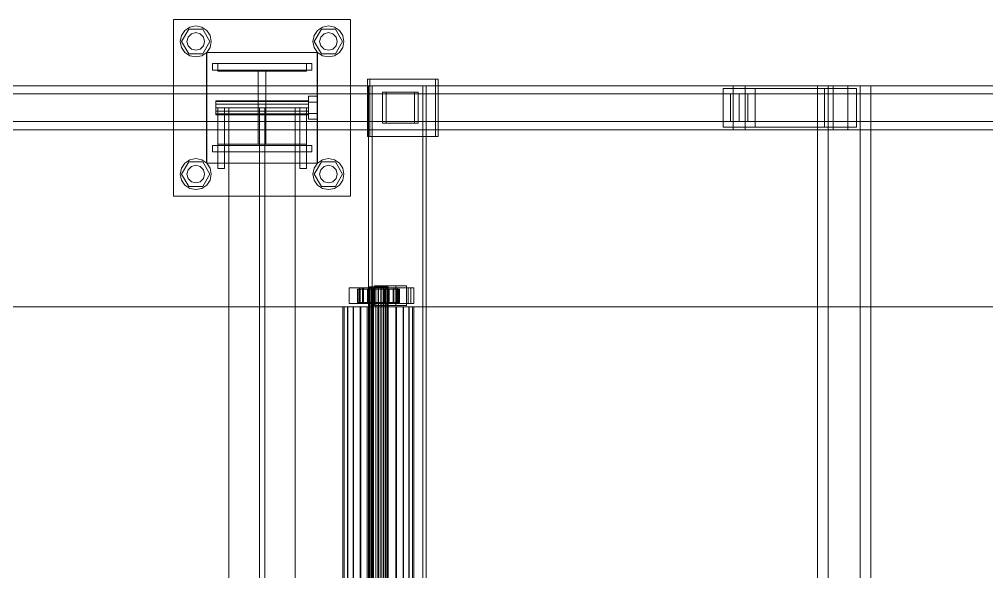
# Model space of a CAD drawing. Header units: millimetres. Extents: x -191664 to 191490, y -197311 to 10263.
# Drawn here: x 30266 to 31141, y -17990 to -17490 of the extents above; entities that cross this region are included whole.
import ezdxf

# ---------------------------------------------------------------- set-up
doc = ezdxf.new("R2010")
doc.units = ezdxf.units.MM
doc.layers.add('superior_C03', color=7, linetype='Continuous', lineweight=0)

msp = doc.modelspace()

# ---------------------------------------------------------------- linework, layer by layer
at = {"layer": 'superior_C03', "color": 251, "true_color": 0x4e626d}
for p, q in [((30405.7, -17650), (30405.7, -17490)), ((30405.7, -17490), (30565.7, -17490)), ((30565.7, -17490), (30565.7, -17650)), ((30435.43, -17620), (30435.43, -17520)), ((30435.43, -17520), (30535.43, -17520)), ((30435.7, -17620), (30435.7, -17520)), ((30435.7, -17520), (30535.7, -17520)), ((30535.43, -17520), (30535.43, -17620)), ((30535.7, -17520), (30535.7, -17620)), ((30440.7, -17530), (30530.7, -17530)), ((30440.7, -17536), (30440.7, -17530)), ((30440.7, -17536), (30530.7, -17536)), ((30530.7, -17536), (30530.7, -17530)), ((30445.7, -17570), (30445.7, -17625)), ((30445.7, -17570), (30451.7, -17570)), ((30451.7, -17570), (30451.7, -17625)), ((30519.7, -17570), (30519.7, -17625)), ((30519.7, -17570), (30525.7, -17570)), ((30525.7, -17570), (30525.7, -17625)), ((30440.7, -17604), (30530.7, -17604)), ((30440.7, -17610), (30440.7, -17604)), ((30530.7, -17610), (30530.7, -17604)), ((30440.7, -17610), (30530.7, -17610)), ((30535.43, -17620), (30435.43, -17620)), ((30535.7, -17620), (30435.7, -17620)), ((30445.7, -17625), (30451.7, -17625)), ((30519.7, -17625), (30525.7, -17625)), ((30565.7, -17650), (30405.7, -17650))]:
    msp.add_line(p, q, dxfattribs=at)
at = {"layer": 'superior_C03', "color": 9, "true_color": 0xaebcc4}
for p, q in [((30412.77, -17504.64), (30415.8, -17500.1)), ((30412.9, -17510), (30419.3, -17498.91)), ((30415.8, -17500.1), (30420.35, -17497.07)), ((30419.3, -17498.91), (30432.1, -17498.91)), ((30420.35, -17497.07), (30425.7, -17496)), ((30421.7, -17503.07), (30425.7, -17502)), ((30425.7, -17496), (30431.06, -17497.07)), ((30425.7, -17502), (30429.7, -17503.07)), ((30431.06, -17497.07), (30435.6, -17500.1)), ((30432.1, -17498.91), (30438.5, -17510)), ((30435.6, -17500.1), (30438.64, -17504.64)), ((30532.77, -17504.64), (30535.8, -17500.1)), ((30532.9, -17510), (30539.3, -17498.91)), ((30535.8, -17500.1), (30540.35, -17497.07)), ((30539.3, -17498.91), (30552.1, -17498.91)), ((30540.35, -17497.07), (30545.7, -17496)), ((30541.7, -17503.07), (30545.7, -17502)), ((30545.7, -17496), (30551.06, -17497.07)), ((30545.7, -17502), (30549.7, -17503.07)), ((30551.06, -17497.07), (30555.6, -17500.1)), ((30552.1, -17498.91), (30558.5, -17510)), ((30555.6, -17500.1), (30558.64, -17504.64)), ((30411.7, -17510), (30412.77, -17504.64)), ((30412.77, -17515.36), (30411.7, -17510)), ((30419.3, -17521.09), (30412.9, -17510)), ((30417.7, -17510), (30418.78, -17506)), ((30418.78, -17514), (30417.7, -17510)), ((30418.78, -17506), (30421.7, -17503.07)), ((30429.7, -17503.07), (30432.63, -17506)), ((30438.5, -17510), (30432.1, -17521.09)), ((30432.63, -17506), (30433.7, -17510)), ((30433.7, -17510), (30432.63, -17514)), ((30438.64, -17504.64), (30439.7, -17510)), ((30439.7, -17510), (30438.64, -17515.36)), ((30531.7, -17510), (30532.77, -17504.64)), ((30532.77, -17515.36), (30531.7, -17510)), ((30539.3, -17521.09), (30532.9, -17510)), ((30537.7, -17510), (30538.78, -17506)), ((30538.78, -17514), (30537.7, -17510)), ((30538.78, -17506), (30541.7, -17503.07)), ((30549.7, -17503.07), (30552.63, -17506)), ((30558.5, -17510), (30552.1, -17521.09)), ((30552.63, -17506), (30553.7, -17510)), ((30553.7, -17510), (30552.63, -17514)), ((30558.64, -17504.64), (30559.7, -17510)), ((30559.7, -17510), (30558.64, -17515.36)), ((30415.8, -17519.9), (30412.77, -17515.36)), ((30420.35, -17522.93), (30415.8, -17519.9)), ((30421.7, -17516.93), (30418.78, -17514)), ((30425.7, -17518), (30421.7, -17516.93)), ((30429.7, -17516.93), (30425.7, -17518)), ((30432.63, -17514), (30429.7, -17516.93)), ((30435.6, -17519.9), (30431.06, -17522.93)), ((30438.64, -17515.36), (30435.6, -17519.9)), ((30535.8, -17519.9), (30532.77, -17515.36)), ((30540.35, -17522.93), (30535.8, -17519.9)), ((30541.7, -17516.93), (30538.78, -17514)), ((30545.7, -17518), (30541.7, -17516.93)), ((30549.7, -17516.93), (30545.7, -17518)), ((30552.63, -17514), (30549.7, -17516.93)), ((30555.6, -17519.9), (30551.06, -17522.93)), ((30558.64, -17515.36), (30555.6, -17519.9)), ((30432.1, -17521.09), (30419.3, -17521.09)), ((30425.7, -17524), (30420.35, -17522.93)), ((30431.06, -17522.93), (30425.7, -17524)), ((30552.1, -17521.09), (30539.3, -17521.09)), ((30545.7, -17524), (30540.35, -17522.93)), ((30551.06, -17522.93), (30545.7, -17524)), ((30443.7, -17564.46), (30443.7, -17563.6)), ((30527.7, -17563.6), (30443.7, -17563.6)), ((30527.7, -17564.8), (30527.7, -17559.6)), ((30535.7, -17559.6), (30527.7, -17559.6)), ((30527.7, -17563.6), (30527.7, -17564.46)), ((30535.7, -17559.6), (30535.7, -17564.8)), ((30443.7, -17564.46), (30443.7, -17566.8)), ((30443.7, -17564.46), (30527.7, -17564.46)), ((30443.7, -17566.8), (30443.7, -17570)), ((30443.7, -17566.8), (30527.7, -17566.8)), ((30443.7, -17570), (30443.7, -17573.2)), ((30443.7, -17570), (30527.7, -17570)), ((30527.7, -17564.46), (30527.7, -17566.8)), ((30527.7, -17564.8), (30527.7, -17575.2)), ((30527.7, -17564.8), (30535.7, -17564.8)), ((30527.7, -17566.8), (30527.7, -17570)), ((30527.7, -17570), (30527.7, -17573.2)), ((30535.7, -17564.8), (30535.7, -17575.2)), ((30443.7, -17573.2), (30443.7, -17575.54)), ((30443.7, -17573.2), (30527.7, -17573.2)), ((30443.7, -17575.54), (30443.7, -17576.4)), ((30443.7, -17575.54), (30527.7, -17575.54)), ((30443.7, -17576.4), (30527.7, -17576.4)), ((30527.7, -17573.2), (30527.7, -17575.54)), ((30527.7, -17575.2), (30527.7, -17580.4)), ((30527.7, -17575.2), (30535.7, -17575.2)), ((30527.7, -17575.54), (30527.7, -17576.4)), ((30527.7, -17580.4), (30535.7, -17580.4)), ((30535.7, -17575.2), (30535.7, -17580.4)), ((30420.35, -17617.07), (30425.7, -17616)), ((30425.7, -17616), (30431.06, -17617.07)), ((30540.35, -17617.07), (30545.7, -17616)), ((30545.7, -17616), (30551.06, -17617.07)), ((30411.7, -17630), (30412.77, -17624.64)), ((30412.77, -17624.64), (30415.8, -17620.1)), ((30412.9, -17630), (30419.3, -17618.91)), ((30415.8, -17620.1), (30420.35, -17617.07)), ((30418.78, -17626), (30421.7, -17623.07)), ((30419.3, -17618.91), (30432.1, -17618.91)), ((30421.7, -17623.07), (30425.7, -17622)), ((30425.7, -17622), (30429.7, -17623.07)), ((30429.7, -17623.07), (30432.63, -17626)), ((30431.06, -17617.07), (30435.6, -17620.1)), ((30432.1, -17618.91), (30438.5, -17630)), ((30435.6, -17620.1), (30438.64, -17624.64)), ((30438.64, -17624.64), (30439.7, -17630)), ((30531.7, -17630), (30532.77, -17624.64)), ((30532.77, -17624.64), (30535.8, -17620.1)), ((30532.9, -17630), (30539.3, -17618.91)), ((30535.8, -17620.1), (30540.35, -17617.07)), ((30538.78, -17626), (30541.7, -17623.07)), ((30539.3, -17618.91), (30552.1, -17618.91)), ((30541.7, -17623.07), (30545.7, -17622)), ((30545.7, -17622), (30549.7, -17623.07)), ((30549.7, -17623.07), (30552.63, -17626)), ((30551.06, -17617.07), (30555.6, -17620.1)), ((30552.1, -17618.91), (30558.5, -17630)), ((30555.6, -17620.1), (30558.64, -17624.64)), ((30558.64, -17624.64), (30559.7, -17630)), ((30412.77, -17635.36), (30411.7, -17630)), ((30419.3, -17641.09), (30412.9, -17630)), ((30417.7, -17630), (30418.78, -17626)), ((30418.78, -17634), (30417.7, -17630)), ((30438.5, -17630), (30432.1, -17641.09)), ((30432.63, -17626), (30433.7, -17630)), ((30433.7, -17630), (30432.63, -17634)), ((30439.7, -17630), (30438.64, -17635.36)), ((30532.77, -17635.36), (30531.7, -17630)), ((30539.3, -17641.09), (30532.9, -17630)), ((30537.7, -17630), (30538.78, -17626)), ((30538.78, -17634), (30537.7, -17630)), ((30558.5, -17630), (30552.1, -17641.09)), ((30552.63, -17626), (30553.7, -17630)), ((30553.7, -17630), (30552.63, -17634)), ((30559.7, -17630), (30558.64, -17635.36)), ((30415.8, -17639.9), (30412.77, -17635.36)), ((30420.35, -17642.93), (30415.8, -17639.9)), ((30421.7, -17636.93), (30418.78, -17634)), ((30432.1, -17641.09), (30419.3, -17641.09)), ((30425.7, -17638), (30421.7, -17636.93)), ((30429.7, -17636.93), (30425.7, -17638)), ((30432.63, -17634), (30429.7, -17636.93)), ((30435.6, -17639.9), (30431.06, -17642.93)), ((30438.64, -17635.36), (30435.6, -17639.9)), ((30535.8, -17639.9), (30532.77, -17635.36)), ((30540.35, -17642.93), (30535.8, -17639.9)), ((30541.7, -17636.93), (30538.78, -17634)), ((30552.1, -17641.09), (30539.3, -17641.09)), ((30545.7, -17638), (30541.7, -17636.93)), ((30549.7, -17636.93), (30545.7, -17638)), ((30552.63, -17634), (30549.7, -17636.93)), ((30555.6, -17639.9), (30551.06, -17642.93)), ((30558.64, -17635.36), (30555.6, -17639.9)), ((30425.7, -17644), (30420.35, -17642.93)), ((30431.06, -17642.93), (30425.7, -17644)), ((30545.7, -17644), (30540.35, -17642.93)), ((30551.06, -17642.93), (30545.7, -17644))]:
    msp.add_line(p, q, dxfattribs=at)
at = {"layer": 'superior_C03', "color": 139, "true_color": 0x354b57}
for p, q in [((30445.7, -17537), (30445.7, -17530)), ((30445.7, -17530), (30525.7, -17530)), ((30525.7, -17537), (30445.7, -17537)), ((30482.2, -17603), (30482.2, -17537)), ((30482.2, -17537), (30489.2, -17537)), ((30489.2, -17537), (30489.2, -17603)), ((30525.7, -17530), (30525.7, -17537)), ((30642.62, -17544), (30580.99, -17544)), ((30580.99, -17544), (30580.99, -17596)), ((30583.14, -17544), (30580.99, -17544)), ((30583.14, -17596), (30583.14, -17544)), ((30583.14, -17544), (30644.78, -17544)), ((30642.62, -17596), (30642.62, -17544)), ((30642.62, -17544), (30644.78, -17544)), ((30644.78, -17544), (30644.78, -17596)), ((30911.7, -17550), (29756.03, -17550)), ((29766.81, -17550), (30922.47, -17550)), ((31001.92, -17550), (29846.25, -17550)), ((29859.72, -17550), (31015.38, -17550)), ((30630.88, -17550), (30581.96, -17550)), ((30581.96, -17550), (30581.96, -18450)), ((30585.19, -17550), (30581.96, -17550)), ((30585.19, -18450), (30585.19, -17550)), ((30585.19, -17550), (30634.11, -17550)), ((30630.88, -18450), (30630.88, -17550)), ((30630.88, -17550), (30634.11, -17550)), ((30634.11, -17550), (30634.11, -18450)), ((30931.53, -17552.5), (30902.64, -17552.5)), ((30902.64, -17552.5), (30902.64, -17587.5)), ((30994.2, -17552.5), (30902.64, -17552.5)), ((30911.7, -17550), (30911.7, -17590)), ((30922.47, -17550), (30911.7, -17550)), ((32067.36, -17550), (30911.7, -17550)), ((30922.47, -17590), (30922.47, -17550)), ((30922.47, -17550), (32078.14, -17550)), ((30931.53, -17587.5), (30931.53, -17552.5)), ((30931.53, -17552.5), (31023.1, -17552.5)), ((31026.57, -17550), (30988.04, -17550)), ((30988.04, -17550), (30988.04, -18450)), ((30997.47, -17550), (30988.04, -17550)), ((30994.2, -17587.5), (30994.2, -17552.5)), ((30994.2, -17552.5), (31023.1, -17552.5)), ((30997.47, -18450), (30997.47, -17550)), ((30997.47, -17550), (31035.99, -17550)), ((31001.92, -17550), (31001.92, -17590)), ((31015.38, -17550), (31001.92, -17550)), ((32157.58, -17550), (31001.92, -17550)), ((31015.38, -17590), (31015.38, -17550)), ((31015.38, -17550), (32171.05, -17550)), ((31023.1, -17552.5), (31023.1, -17587.5)), ((31026.57, -18450), (31026.57, -17550)), ((31026.57, -17550), (31035.99, -17550)), ((31035.99, -17550), (31035.99, -18450)), ((30909.26, -17557.5), (29845.16, -17557.5)), ((29860.81, -17557.5), (30924.91, -17557.5)), ((30623.56, -17556), (30594.67, -17556)), ((30594.67, -17556), (30594.67, -17584)), ((30597.9, -17556), (30594.67, -17556)), ((30597.9, -17584), (30597.9, -17556)), ((30597.9, -17556), (30626.79, -17556)), ((30623.56, -17584), (30623.56, -17556)), ((30623.56, -17556), (30626.79, -17556)), ((30626.79, -17556), (30626.79, -17584)), ((30909.26, -17557.5), (30909.26, -17582.5)), ((30924.91, -17557.5), (30909.26, -17557.5)), ((30917.14, -17557.5), (30917.03, -17557.5)), ((30917.03, -17557.5), (30917.03, -17582.5)), ((30917.03, -17557.5), (32164.26, -17557.5)), ((30917.14, -17582.5), (30917.14, -17557.5)), ((32164.37, -17557.5), (30917.14, -17557.5)), ((30924.91, -17582.5), (30924.91, -17557.5)), ((30515.7, -17570), (30455.7, -17570)), ((30455.7, -17570), (30455.7, -18430)), ((30488.2, -17570), (30483.2, -17570)), ((30483.2, -17570), (30483.2, -18430)), ((30488.2, -18430), (30488.2, -17570)), ((30515.7, -18430), (30515.7, -17570)), ((29756.03, -17590), (30911.7, -17590)), ((29766.81, -17590), (30922.47, -17590)), ((29845.16, -17582.5), (30909.26, -17582.5)), ((29846.25, -17590), (31001.92, -17590)), ((29859.72, -17590), (31015.38, -17590)), ((29860.81, -17582.5), (30924.91, -17582.5)), ((30594.67, -17584), (30623.56, -17584)), ((30594.67, -17584), (30597.9, -17584)), ((30626.79, -17584), (30597.9, -17584)), ((30626.79, -17584), (30623.56, -17584)), ((30902.64, -17587.5), (30931.53, -17587.5)), ((30994.2, -17587.5), (30902.64, -17587.5)), ((30909.26, -17582.5), (30924.91, -17582.5)), ((30911.7, -17590), (30922.47, -17590)), ((30911.7, -17590), (32067.36, -17590)), ((30917.03, -17582.5), (30917.14, -17582.5)), ((30917.03, -17582.5), (32164.26, -17582.5)), ((30917.14, -17582.5), (32164.37, -17582.5)), ((30922.47, -17590), (32078.14, -17590)), ((31023.1, -17587.5), (30931.53, -17587.5)), ((31023.1, -17587.5), (30994.2, -17587.5)), ((31001.92, -17590), (31015.38, -17590)), ((31001.92, -17590), (32157.58, -17590)), ((31015.38, -17590), (32171.05, -17590)), ((30580.99, -17596), (30642.62, -17596)), ((30580.99, -17596), (30583.14, -17596)), ((30644.78, -17596), (30583.14, -17596)), ((30644.78, -17596), (30642.62, -17596)), ((30445.7, -17610), (30445.7, -17603)), ((30445.7, -17603), (30525.7, -17603)), ((30489.2, -17603), (30482.2, -17603)), ((30525.7, -17603), (30525.7, -17610)), ((30525.7, -17610), (30445.7, -17610)), ((30574.01, -17733), (30564.38, -17733)), ((30564.38, -17733), (30564.38, -17747)), ((30577.31, -17733), (30564.38, -17733)), ((30620.11, -17733), (30573.88, -17733)), ((30573.88, -17733), (30573.88, -17747)), ((30576.57, -17733), (30573.88, -17733)), ((30574.01, -17747), (30574.01, -17733)), ((30574.01, -17733), (30586.94, -17733)), ((30576.57, -17747), (30576.57, -17733)), ((30576.57, -17733), (30622.8, -17733)), ((30577.31, -17747), (30577.31, -17733)), ((30577.31, -17733), (30586.94, -17733)), ((30586.94, -17733), (30586.94, -17747)), ((30606.62, -17731), (30587.36, -17731)), ((30587.36, -17731), (30587.36, -17749)), ((30597.06, -17731), (30587.36, -17731)), ((30604.83, -17733), (30595.2, -17733)), ((30595.2, -17733), (30595.2, -17747)), ((30608.13, -17733), (30595.2, -17733)), ((30597.06, -17749), (30597.06, -17731)), ((30597.06, -17731), (30616.32, -17731)), ((30604.83, -17747), (30604.83, -17733)), ((30604.83, -17733), (30617.76, -17733)), ((30606.62, -17749), (30606.62, -17731)), ((30606.62, -17731), (30616.32, -17731)), ((30608.13, -17747), (30608.13, -17733)), ((30608.13, -17733), (30617.76, -17733)), ((30616.32, -17731), (30616.32, -17749)), ((30617.76, -17733), (30617.76, -17747)), ((30620.11, -17747), (30620.11, -17733)), ((30620.11, -17733), (30622.8, -17733)), ((30622.8, -17733), (30622.8, -17747)), ((30564.38, -17747), (30574.01, -17747)), ((30564.38, -17747), (30577.31, -17747)), ((30573.88, -17747), (30620.11, -17747)), ((30573.88, -17747), (30576.57, -17747)), ((30586.94, -17747), (30574.01, -17747)), ((30622.8, -17747), (30576.57, -17747)), ((30586.94, -17747), (30577.31, -17747)), ((30595.2, -17747), (30604.83, -17747)), ((30595.2, -17747), (30608.13, -17747)), ((30617.76, -17747), (30604.83, -17747)), ((30617.76, -17747), (30608.13, -17747)), ((30622.8, -17747), (30620.11, -17747)), ((30587.36, -17749), (30606.62, -17749)), ((30597.06, -17749), (30587.36, -17749)), ((30616.32, -17749), (30597.06, -17749)), ((30616.32, -17749), (30606.62, -17749))]:
    msp.add_line(p, q, dxfattribs=at)
at = {"layer": 'superior_C03', "color": 155, "true_color": 0x617580}
for p, q in [((30572.4, -17734), (30571.8, -17734)), ((30571.8, -17734), (30581.8, -17734)), ((30571.8, -17746), (30571.8, -17734)), ((30571.8, -17734), (30572.5, -17734)), ((30574.24, -17734), (30572.4, -17734)), ((30572.4, -17734), (30582.08, -17734)), ((30572.4, -17746), (30572.4, -17734)), ((30572.5, -17734), (30582.13, -17734)), ((30572.5, -17746), (30572.5, -17734)), ((30572.5, -17734), (30574.45, -17734)), ((30577.22, -17734), (30574.24, -17734)), ((30574.24, -17734), (30582.96, -17734)), ((30574.24, -17746), (30574.24, -17734)), ((30574.45, -17734), (30583.06, -17734)), ((30574.45, -17746), (30574.45, -17734)), ((30574.45, -17734), (30577.51, -17734)), ((30581.12, -17734), (30577.22, -17734)), ((30577.22, -17734), (30584.37, -17734)), ((30577.22, -17746), (30577.22, -17734)), ((30577.51, -17734), (30584.51, -17734)), ((30577.51, -17746), (30577.51, -17734)), ((30577.51, -17734), (30581.48, -17734)), ((30585.68, -17734), (30581.12, -17734)), ((30581.12, -17734), (30586.22, -17734)), ((30581.12, -17746), (30581.12, -17734)), ((30581.48, -17734), (30586.39, -17734)), ((30581.48, -17746), (30581.48, -17734)), ((30581.48, -17734), (30586.08, -17734)), ((30581.8, -17734), (30582.08, -17734)), ((30581.8, -17734), (30581.8, -17746)), ((30582.13, -17734), (30581.8, -17734)), ((30582.08, -17734), (30582.96, -17734)), ((30582.08, -17734), (30582.08, -17746)), ((30582.13, -17734), (30582.13, -17746)), ((30583.06, -17734), (30582.13, -17734)), ((30582.96, -17734), (30584.37, -17734)), ((30582.96, -17734), (30582.96, -17746)), ((30583.06, -17734), (30583.06, -17746)), ((30584.51, -17734), (30583.06, -17734)), ((30584.37, -17734), (30586.22, -17734)), ((30584.37, -17734), (30584.37, -17746)), ((30584.51, -17734), (30584.51, -17746)), ((30586.39, -17734), (30584.51, -17734)), ((30590.59, -17734), (30585.68, -17734)), ((30585.68, -17734), (30588.38, -17734)), ((30585.68, -17746), (30585.68, -17734)), ((30586.08, -17734), (30588.57, -17734)), ((30586.08, -17746), (30586.08, -17734)), ((30586.08, -17734), (30591.01, -17734)), ((30586.22, -17734), (30588.38, -17734)), ((30586.22, -17734), (30586.22, -17746)), ((30586.39, -17734), (30586.39, -17746)), ((30588.57, -17734), (30586.39, -17734)), ((30588.38, -17734), (30590.7, -17734)), ((30588.38, -17734), (30588.38, -17746)), ((30588.57, -17734), (30588.57, -17746)), ((30590.9, -17734), (30588.57, -17734)), ((30595.52, -17734), (30590.59, -17734)), ((30590.59, -17734), (30590.7, -17734)), ((30590.59, -17746), (30590.59, -17734)), ((30590.7, -17734), (30593.03, -17734)), ((30590.7, -17734), (30590.7, -17746)), ((30591.01, -17734), (30590.9, -17734)), ((30590.9, -17734), (30590.9, -17746)), ((30593.22, -17734), (30590.9, -17734)), ((30591.01, -17746), (30591.01, -17734)), ((30591.01, -17734), (30595.92, -17734)), ((30595.52, -17734), (30593.03, -17734)), ((30593.03, -17734), (30595.22, -17734)), ((30593.03, -17734), (30593.03, -17746)), ((30595.92, -17734), (30593.22, -17734)), ((30593.22, -17734), (30593.22, -17746)), ((30595.38, -17734), (30593.22, -17734)), ((30600.12, -17734), (30595.22, -17734)), ((30595.22, -17734), (30597.09, -17734)), ((30595.22, -17734), (30595.22, -17746)), ((30600.48, -17734), (30595.38, -17734)), ((30595.38, -17734), (30595.38, -17746)), ((30597.23, -17734), (30595.38, -17734)), ((30600.12, -17734), (30595.52, -17734)), ((30595.52, -17746), (30595.52, -17734)), ((30595.92, -17746), (30595.92, -17734)), ((30595.92, -17734), (30600.48, -17734)), ((30604.09, -17734), (30597.09, -17734)), ((30597.09, -17734), (30598.55, -17734)), ((30597.09, -17734), (30597.09, -17746)), ((30604.38, -17734), (30597.23, -17734)), ((30597.23, -17734), (30597.23, -17746)), ((30598.64, -17734), (30597.23, -17734)), ((30607.15, -17734), (30598.55, -17734)), ((30598.55, -17734), (30599.47, -17734)), ((30598.55, -17734), (30598.55, -17746)), ((30607.36, -17734), (30598.64, -17734)), ((30598.64, -17734), (30598.64, -17746)), ((30599.52, -17734), (30598.64, -17734)), ((30599.47, -17734), (30609.1, -17734)), ((30599.47, -17746), (30599.47, -17734)), ((30599.47, -17734), (30599.8, -17734)), ((30609.21, -17734), (30599.52, -17734)), ((30599.52, -17734), (30599.52, -17746)), ((30599.8, -17734), (30599.52, -17734)), ((30609.8, -17734), (30599.8, -17734)), ((30599.8, -17734), (30599.8, -17746)), ((30604.09, -17734), (30600.12, -17734)), ((30600.12, -17746), (30600.12, -17734)), ((30600.48, -17746), (30600.48, -17734)), ((30600.48, -17734), (30604.38, -17734)), ((30607.15, -17734), (30604.09, -17734)), ((30604.09, -17746), (30604.09, -17734)), ((30604.38, -17746), (30604.38, -17734)), ((30604.38, -17734), (30607.36, -17734)), ((30609.1, -17734), (30607.15, -17734)), ((30607.15, -17746), (30607.15, -17734)), ((30607.36, -17746), (30607.36, -17734)), ((30607.36, -17734), (30609.21, -17734)), ((30609.1, -17734), (30609.1, -17746)), ((30609.8, -17734), (30609.1, -17734)), ((30609.21, -17746), (30609.21, -17734)), ((30609.21, -17734), (30609.8, -17734)), ((30609.8, -17746), (30609.8, -17734)), ((30581.8, -17746), (30571.8, -17746)), ((30571.8, -17746), (30572.4, -17746)), ((30572.5, -17746), (30571.8, -17746)), ((30582.08, -17746), (30572.4, -17746)), ((30572.4, -17746), (30574.24, -17746)), ((30582.13, -17746), (30572.5, -17746)), ((30574.45, -17746), (30572.5, -17746)), ((30582.96, -17746), (30574.24, -17746)), ((30574.24, -17746), (30577.22, -17746)), ((30583.06, -17746), (30574.45, -17746)), ((30577.51, -17746), (30574.45, -17746)), ((30584.37, -17746), (30577.22, -17746)), ((30577.22, -17746), (30581.12, -17746)), ((30584.51, -17746), (30577.51, -17746)), ((30581.48, -17746), (30577.51, -17746)), ((30586.22, -17746), (30581.12, -17746)), ((30581.12, -17746), (30585.68, -17746)), ((30586.39, -17746), (30581.48, -17746)), ((30586.08, -17746), (30581.48, -17746)), ((30582.08, -17746), (30581.8, -17746)), ((30581.8, -17746), (30582.13, -17746)), ((30582.96, -17746), (30582.08, -17746)), ((30582.13, -17746), (30583.06, -17746)), ((30584.37, -17746), (30582.96, -17746)), ((30583.06, -17746), (30584.51, -17746)), ((30586.22, -17746), (30584.37, -17746)), ((30584.51, -17746), (30586.39, -17746)), ((30588.38, -17746), (30585.68, -17746)), ((30585.68, -17746), (30590.59, -17746)), ((30588.57, -17746), (30586.08, -17746)), ((30591.01, -17746), (30586.08, -17746)), ((30588.38, -17746), (30586.22, -17746)), ((30586.39, -17746), (30588.57, -17746)), ((30590.7, -17746), (30588.38, -17746)), ((30588.57, -17746), (30590.9, -17746)), ((30590.7, -17746), (30590.59, -17746)), ((30590.59, -17746), (30595.52, -17746)), ((30593.03, -17746), (30590.7, -17746)), ((30590.9, -17746), (30591.01, -17746)), ((30590.9, -17746), (30593.22, -17746)), ((30595.92, -17746), (30591.01, -17746)), ((30595.22, -17746), (30593.03, -17746)), ((30593.03, -17746), (30595.52, -17746)), ((30593.22, -17746), (30595.92, -17746)), ((30593.22, -17746), (30595.38, -17746)), ((30597.09, -17746), (30595.22, -17746)), ((30595.22, -17746), (30600.12, -17746)), ((30595.38, -17746), (30600.48, -17746)), ((30595.38, -17746), (30597.23, -17746)), ((30595.52, -17746), (30600.12, -17746)), ((30600.48, -17746), (30595.92, -17746)), ((30598.55, -17746), (30597.09, -17746)), ((30597.09, -17746), (30604.09, -17746)), ((30597.23, -17746), (30604.38, -17746)), ((30597.23, -17746), (30598.64, -17746)), ((30599.47, -17746), (30598.55, -17746)), ((30598.55, -17746), (30607.15, -17746)), ((30598.64, -17746), (30607.36, -17746)), ((30598.64, -17746), (30599.52, -17746)), ((30609.1, -17746), (30599.47, -17746)), ((30599.8, -17746), (30599.47, -17746)), ((30599.52, -17746), (30609.21, -17746)), ((30599.52, -17746), (30599.8, -17746)), ((30599.8, -17746), (30609.8, -17746)), ((30600.12, -17746), (30604.09, -17746)), ((30604.38, -17746), (30600.48, -17746)), ((30604.09, -17746), (30607.15, -17746)), ((30607.36, -17746), (30604.38, -17746)), ((30607.15, -17746), (30609.1, -17746)), ((30609.21, -17746), (30607.36, -17746)), ((30609.1, -17746), (30609.8, -17746)), ((30609.8, -17746), (30609.21, -17746))]:
    msp.add_line(p, q, dxfattribs=at)
at = {"layer": 'superior_C03', "color": 9, "true_color": 0xbac6cb}
for p, q in [((30582.08, -17732), (30581.8, -17732)), ((30581.8, -17732), (30582.13, -17732)), ((30581.8, -18268), (30581.8, -17732)), ((30582.96, -17732), (30582.08, -17732)), ((30582.08, -18268), (30582.08, -17732)), ((30582.13, -17732), (30583.06, -17732)), ((30582.13, -18268), (30582.13, -17732)), ((30584.37, -17732), (30582.96, -17732)), ((30582.96, -18268), (30582.96, -17732)), ((30583.06, -17732), (30584.51, -17732)), ((30583.06, -18268), (30583.06, -17732)), ((30586.22, -17732), (30584.37, -17732)), ((30584.37, -18268), (30584.37, -17732)), ((30584.51, -17732), (30586.39, -17732)), ((30584.51, -18268), (30584.51, -17732)), ((30588.38, -17732), (30586.22, -17732)), ((30586.22, -18268), (30586.22, -17732)), ((30586.39, -17732), (30588.57, -17732)), ((30586.39, -18268), (30586.39, -17732)), ((30590.7, -17732), (30588.38, -17732)), ((30588.38, -18268), (30588.38, -17732)), ((30588.57, -17732), (30590.9, -17732)), ((30588.57, -18268), (30588.57, -17732)), ((30593.03, -17732), (30590.7, -17732)), ((30590.7, -18268), (30590.7, -17732)), ((30590.9, -17732), (30593.22, -17732)), ((30590.9, -18268), (30590.9, -17732)), ((30595.22, -17732), (30593.03, -17732)), ((30593.03, -18268), (30593.03, -17732)), ((30593.22, -17732), (30595.38, -17732)), ((30593.22, -18268), (30593.22, -17732)), ((30597.09, -17732), (30595.22, -17732)), ((30595.22, -18268), (30595.22, -17732)), ((30595.38, -17732), (30597.23, -17732)), ((30595.38, -18268), (30595.38, -17732)), ((30598.55, -17732), (30597.09, -17732)), ((30597.09, -18268), (30597.09, -17732)), ((30597.23, -17732), (30598.64, -17732)), ((30597.23, -18268), (30597.23, -17732)), ((30599.47, -17732), (30598.55, -17732)), ((30598.55, -18268), (30598.55, -17732)), ((30598.64, -17732), (30599.52, -17732)), ((30598.64, -18268), (30598.64, -17732)), ((30599.8, -17732), (30599.47, -17732)), ((30599.47, -17732), (30599.47, -18268)), ((30599.52, -17732), (30599.8, -17732)), ((30599.52, -18268), (30599.52, -17732)), ((30599.8, -18268), (30599.8, -17732))]:
    msp.add_line(p, q, dxfattribs=at)
at = {"layer": 'superior_C03', "color": 251, "true_color": 0x586d65}
for p, q in [((27467.6, -17750), (36944.05, -17750)), ((36945.39, -17750), (27468.94, -17750))]:
    msp.add_line(p, q, dxfattribs=at)
at = {"layer": 'superior_C03', "color": 139, "true_color": 0x345e4e}
for p, q in [((29636.77, -17750), (30580.57, -17750)), ((30582.18, -17750), (29638.39, -17750)), ((30580.57, -17750), (30580.57, -18000)), ((30580.57, -17750), (30582.18, -17750)), ((30580.57, -17750), (31524.36, -17750)), ((30582.18, -18000), (30582.18, -17750)), ((31525.98, -17750), (30582.18, -17750))]:
    msp.add_line(p, q, dxfattribs=at)
at = {"layer": 'superior_C03', "color": 252, "true_color": 0x83939a}
for p, q in [((30559.8, -17750), (30558.8, -17750)), ((30558.8, -17750), (30559.98, -17750)), ((30558.8, -18250), (30558.8, -17750)), ((30562.92, -17750), (30559.8, -17750)), ((30559.8, -18250), (30559.8, -17750)), ((30559.98, -17750), (30563.26, -17750)), ((30559.98, -18250), (30559.98, -17750)), ((30567.93, -17750), (30562.92, -17750)), ((30562.92, -18250), (30562.92, -17750)), ((30563.26, -17750), (30568.42, -17750)), ((30563.26, -18250), (30563.26, -17750)), ((30574.5, -17750), (30567.93, -17750)), ((30567.93, -18250), (30567.93, -17750)), ((30568.42, -17750), (30575.1, -17750)), ((30568.42, -18250), (30568.42, -17750)), ((30582.18, -17750), (30574.5, -17750)), ((30574.5, -18250), (30574.5, -17750)), ((30575.1, -17750), (30582.85, -17750)), ((30575.1, -18250), (30575.1, -17750)), ((30590.45, -17750), (30582.18, -17750)), ((30582.18, -18250), (30582.18, -17750)), ((30582.85, -17750), (30591.15, -17750)), ((30582.85, -18250), (30582.85, -17750)), ((30598.75, -17750), (30590.45, -17750)), ((30590.45, -18250), (30590.45, -17750)), ((30591.15, -17750), (30599.42, -17750)), ((30591.15, -18250), (30591.15, -17750)), ((30606.5, -17750), (30598.75, -17750)), ((30598.75, -18250), (30598.75, -17750)), ((30599.42, -17750), (30607.1, -17750)), ((30599.42, -18250), (30599.42, -17750)), ((30613.18, -17750), (30606.5, -17750)), ((30606.5, -18250), (30606.5, -17750)), ((30607.1, -17750), (30613.67, -17750)), ((30607.1, -18250), (30607.1, -17750)), ((30618.34, -17750), (30613.18, -17750)), ((30613.18, -18250), (30613.18, -17750)), ((30613.67, -17750), (30618.69, -17750)), ((30613.67, -18250), (30613.67, -17750)), ((30621.62, -17750), (30618.34, -17750)), ((30618.34, -18250), (30618.34, -17750)), ((30618.69, -17750), (30621.8, -17750)), ((30618.69, -18250), (30618.69, -17750)), ((30622.8, -17750), (30621.62, -17750)), ((30621.62, -17750), (30621.62, -18250)), ((30621.8, -17750), (30622.8, -17750)), ((30621.8, -18250), (30621.8, -17750)), ((30622.8, -18250), (30622.8, -17750))]:
    msp.add_line(p, q, dxfattribs=at)

doc.saveas('drawing.dxf')
